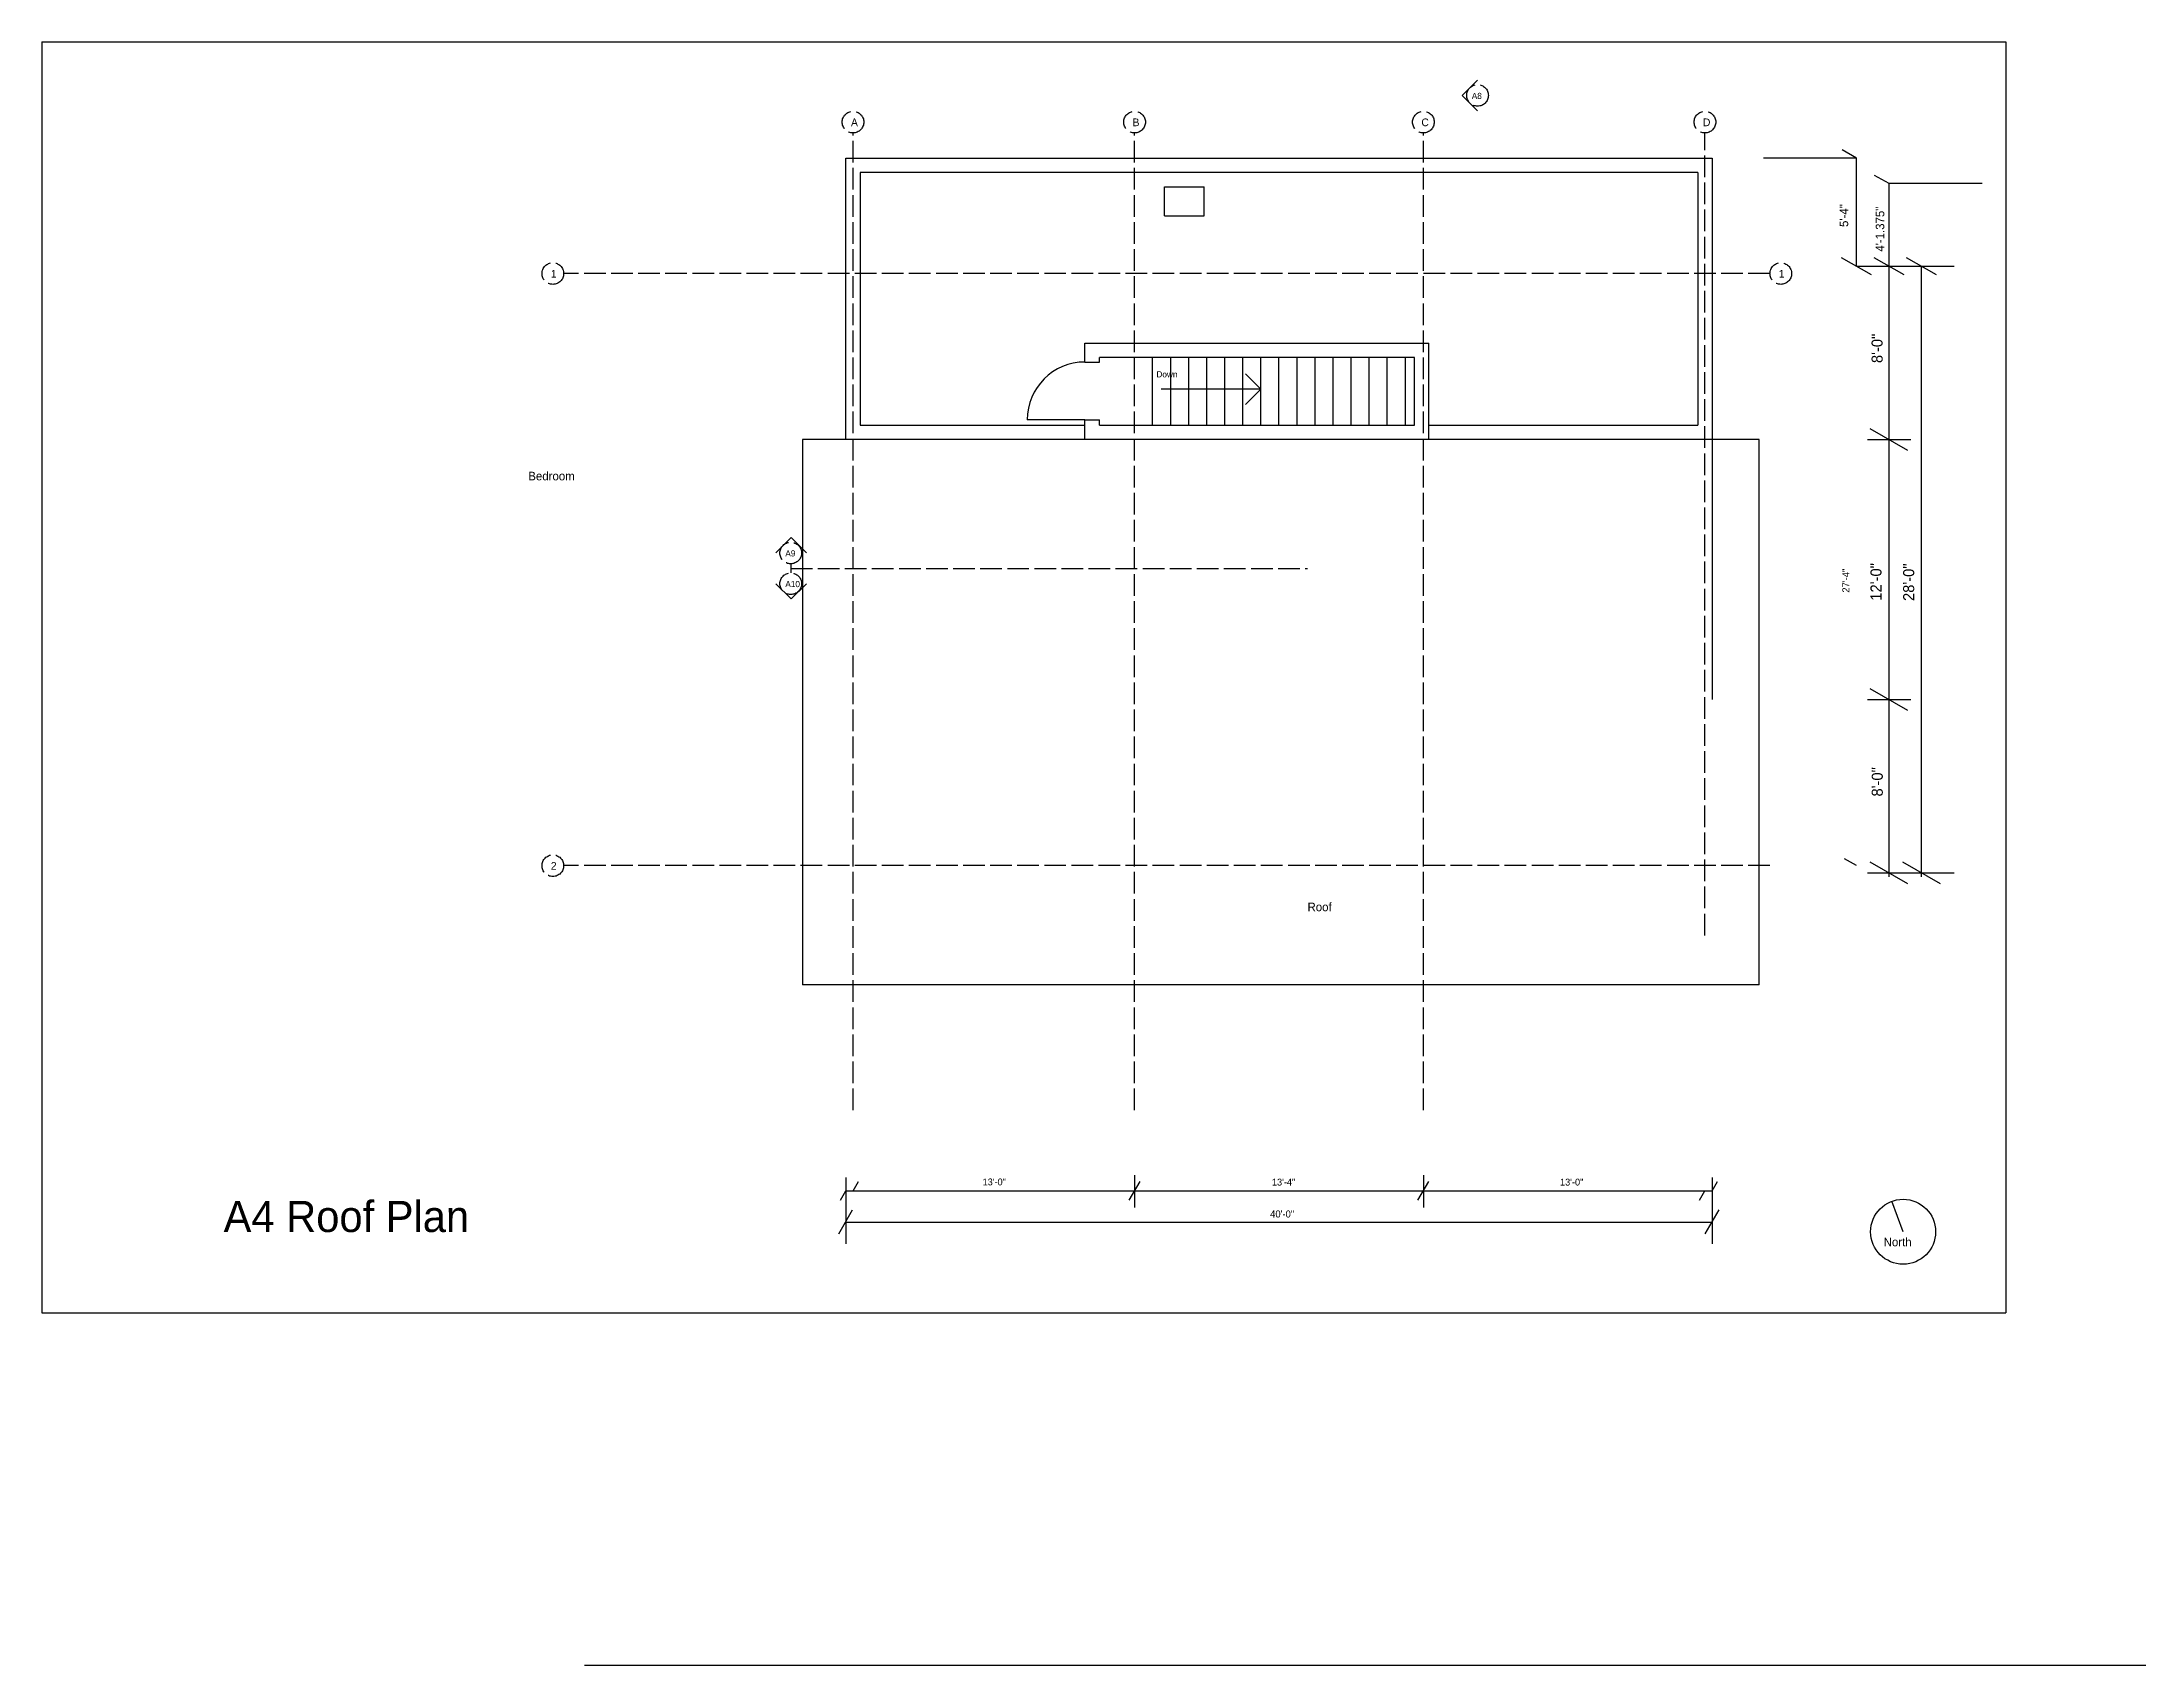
# Model space of a CAD drawing. Header units: inches. Extents: x 967 to 7501, y 257 to 3434.
# Drawn here: x 967 to 2128, y 257 to 1156 of the extents above; entities that cross this region are included whole.
import ezdxf

# ---------------------------------------------------------------- set-up
doc = ezdxf.new("R2010")
doc.units = ezdxf.units.IN
doc.header["$MEASUREMENT"] = 0
doc.linetypes.add('ACAD_ISO02W100', pattern=[15, 12, -3])
for name, color, linetype in [('const', 7, 'Continuous'), ('e1', 7, 'Continuous'), ('e2', 251, 'Continuous'), ('grid', 252, 'ACAD_ISO02W100'), ('millwork', 253, 'Continuous'), ('stairs', 140, 'Continuous'), ('walls', 7, 'Continuous')]:
    doc.layers.add(name, color=color, linetype=linetype)

msp = doc.modelspace()

# ---------------------------------------------------------------- linework, layer by layer
for p, q in [((966.9, 1155.7), (2054.9, 1155.7)), ((966.9, 1155.7), (966.9, 451.7)), ((2054.9, 1155.7), (2054.9, 451.7)), ((966.9, 451.7), (2054.9, 451.7))]:
    msp.add_line(p, q)
at = {"layer": 'const'}
for p, q in [((1972.3, 1091.4), (1964.3, 1096)), ((1972.3, 1091.4), (1920.7, 1091.4)), ((1972.3, 1031.4), (1972.3, 1091.4)), ((1990.3, 1077.2), (1982.3, 1081.8)), ((1990.3, 693.2), (1990.3, 1077.2)), ((2041.9, 1077.2), (1990.3, 1077.2)), ((1980.6, 1026.6), (1964, 1036.2)), ((1998.6, 1026.6), (1982, 1036.2)), ((2016.6, 1026.6), (2000, 1036.2)), ((1972.3, 1031.4), (2026.3, 1031.4)), ((2008.3, 693.2), (2008.3, 1031.4)), ((2000.7, 929.4), (1979.9, 941.4)), ((1978.3, 935.4), (2002.3, 935.4)), ((1978.3, 791.4), (2002.3, 791.4)), ((2000.7, 785.4), (1979.9, 797.4)), ((1972.3, 699.4), (1965.6, 703.2)), ((2000.7, 689.4), (1979.9, 701.4)), ((2018.7, 689.4), (1997.9, 701.4)), ((1978.3, 695.4), (2026.3, 695.4)), ((1412.3, 526.6), (1412.3, 490)), ((1416.3, 519.3), (1419.3, 524.5)), ((1569.3, 514.1), (1575.3, 524.5)), ((1729.3, 514.1), (1735.3, 524.5)), ((1892.3, 526.6), (1892.3, 490)), ((1892.3, 519.3), (1895.3, 524.5)), ((1409.3, 514.1), (1412.3, 519.3)), ((1412.3, 519.3), (1892.3, 519.3)), ((1885.3, 514.1), (1888.3, 519.3)), ((1408.5, 495.4), (1416.1, 508.7)), ((1412.3, 502), (1892.3, 502)), ((1888.5, 495.4), (1896.1, 508.7))]:
    msp.add_line(p, q, dxfattribs=at)
at = {"layer": 'e1'}
msp.add_line((1267.5, 256.6), (6357.7, 256.6), dxfattribs=at)
msp.add_circle((1998.1, 496.6), 18, dxfattribs=at)
at = {"layer": 'e2'}
for p, q in [((1412.3, 935.4), (1412.3, 935.4)), ((1892.3, 935.4), (1892.3, 791.4))]:
    msp.add_line(p, q, dxfattribs=at)
at = {"layer": 'grid'}
for p, q in [((1416.3, 563.9), (1416.3, 1105.3)), ((1572.3, 563.9), (1572.3, 1105.3)), ((1732.3, 563.9), (1732.3, 1105.3)), ((1888.3, 660.8), (1888.3, 1105.3)), ((1924.3, 1027.4), (1256, 1027.4)), ((1381.8, 866.6), (1381.8, 861.6)), ((1381.8, 864.1), (1668.1, 864.1)), ((1924.3, 699.4), (1256, 699.4))]:
    msp.add_line(p, q, dxfattribs=at)
for centre in [(1762.3, 1126.1), (1416.3, 1111.3), (1572.3, 1111.3), (1732.3, 1111.3), (1888.3, 1111.3), (1250, 1027.4), (1930.3, 1027.4), (1381.8, 872.6), (1381.8, 855.6), (1250, 699.4)]:
    msp.add_circle(centre, 6, dxfattribs=at)
at = {"layer": 'millwork'}
for p, q in [((1588.8, 1075.4), (1610.8, 1075.4)), ((1588.8, 1059.4), (1588.8, 1075.4)), ((1610.8, 1059.4), (1610.8, 1075.4)), ((1588.8, 1059.4), (1610.8, 1059.4))]:
    msp.add_line(p, q, dxfattribs=at)
at = {"layer": 'stairs'}
for p, q in [((1582.3, 943.4), (1582.3, 980.9)), ((1592.3, 943.4), (1592.3, 980.9)), ((1602.3, 943.4), (1602.3, 980.9)), ((1612.3, 943.4), (1612.3, 980.9)), ((1622.3, 943.4), (1622.3, 980.9)), ((1632.3, 943.4), (1632.3, 980.9)), ((1642.3, 943.4), (1642.3, 980.9)), ((1652.3, 943.4), (1652.3, 980.9)), ((1662.3, 943.4), (1662.3, 980.9)), ((1672.3, 943.4), (1672.3, 980.9)), ((1682.3, 943.4), (1682.3, 980.9)), ((1692.3, 943.4), (1692.3, 980.9)), ((1702.3, 943.4), (1702.3, 980.9)), ((1712.3, 943.4), (1712.3, 980.9)), ((1722.3, 943.4), (1722.3, 980.9))]:
    msp.add_line(p, q, dxfattribs=at)
at = {"layer": 'walls'}
for p, q in [((1762.3, 1134.6), (1753.8, 1126.1)), ((1762.3, 1117.6), (1753.8, 1126.1)), ((1412.3, 935.4), (1412.3, 1091.4)), ((1412.3, 1091.4), (1420.3, 1091.4)), ((1420.3, 1091.4), (1884.3, 1091.4)), ((1420.3, 1083.4), (1420.3, 943.4)), ((1884.3, 1083.4), (1420.3, 1083.4)), ((1884.3, 1091.4), (1892.3, 1091.4)), ((1884.3, 1083.4), (1884.3, 943.4)), ((1892.3, 1091.4), (1892.3, 935.4)), ((1544.8, 988.9), (1735.3, 988.9)), ((1544.8, 978.4), (1544.8, 988.9)), ((1735.3, 935.4), (1735.3, 988.9)), ((1544.8, 978.4), (1552.8, 978.4)), ((1727.3, 980.9), (1552.8, 980.9)), ((1552.8, 978.4), (1552.8, 980.9)), ((1727.3, 943.4), (1727.3, 980.9)), ((1642.3, 963.4), (1633.8, 971.9)), ((1642.3, 963.4), (1587.1, 963.4)), ((1642.3, 963.4), (1633.8, 954.9)), ((1420.3, 943.4), (1544.8, 943.4)), ((1544.8, 946.4), (1512.8, 946.4)), ((1544.8, 935.4), (1544.8, 946.4)), ((1544.8, 946.4), (1552.8, 946.4)), ((1552.8, 943.4), (1552.8, 946.4)), ((1552.8, 943.4), (1727.3, 943.4)), ((1735.3, 943.4), (1884.3, 943.4)), ((1918.3, 935.4), (1388.3, 935.4)), ((1388.3, 935.4), (1388.3, 633.4)), ((1825.3, 935.4), (1822.3, 935.4)), ((1918.3, 633.4), (1918.3, 935.4)), ((1373.5, 872.6), (1382, 881.1)), ((1390.5, 872.6), (1382, 881.1)), ((1373.5, 855.6), (1382, 847.2)), ((1382, 847.2), (1390.5, 855.6)), ((1918.3, 633.4), (1388.3, 633.4)), ((1572.3, 527.9), (1572.3, 510)), ((1732.3, 527.9), (1732.3, 510)), ((1998.1, 496.6), (1991.9, 513.6))]:
    msp.add_line(p, q, dxfattribs=at)
msp.add_arc((1544.8, 946.4), 32, 90, 180, dxfattribs=at)

# ---------------------------------------------------------------- texts
at = {"layer": 'const', "attachment_point": 1}
for s, insert, char_height, width in [('A8', (1759.1, 1127.5), 3.41, 1300.158), ('A', (1415.2, 1113.3), 4.26, 1625.197), ('B', (1571.2, 1113.3), 4.26, 1625.197), ('C', (1731.2, 1113.3), 4.26, 1625.197), ('D', (1887.2, 1113.3), 4.26, 1625.197), ('1', (1248.9, 1029.4), 4.26, 1625.197), ('1', (1929.2, 1029.4), 4.26, 1625.197), ('\\pt3.4098;Down', (1584.4, 973.3), 3.41, 1300.158), ('\\PBedroom', (1236.4, 925.5), 4.74, 1805.775), ('A9', (1378.8, 874.1), 3.41, 1300.158), ('A10', (1378.8, 857.1), 3.41, 1300.158), ('2', (1248.9, 701.4), 4.26, 1625.197), ('\\PRoof', (1668.1, 686.8), 4.74, 1805.775), ('13\'-0"', (1488.1, 526.1), 3.79, 1444.62), ('13\'-4"', (1648.4, 526), 3.79, 1444.62), ('13\'-0"', (1808, 526), 3.79, 1444.62), ('A4 Roof Plan', (1067.6, 513.7), 17.262, 6582.049), ('40\'-0"', (1647.4, 508.4), 3.91, 1491.22), ('North', (1987.3, 493.3), 4.74, 1805.775)]:
    msp.add_mtext(s, dxfattribs=dict(at, insert=insert, char_height=char_height, width=width))
at = {"layer": 'const', "attachment_point": 1, "rotation": 90}
for s, insert, char_height, width in [('5\'-4"', (1962.9, 1053.2), 4.74, 1805.775), ('4\'-1.375"', (1982.9, 1039.5), 4.74, 1805.775), ('8\'-0"', (1980.6, 977.8), 6.11, 2330.032), ('27\'-4"', (1964.4, 850.6), 3.91, 1491.22), ('12\'-0"', (1980, 846.2), 6.11, 2330.032), ('28\'-0"', (1998.1, 846), 6.11, 2330.032), ('8\'-0"', (1980.7, 737.7), 6.11, 2330.032)]:
    msp.add_mtext(s, dxfattribs=dict(at, insert=insert, char_height=char_height, width=width))

doc.saveas('drawing.dxf')
